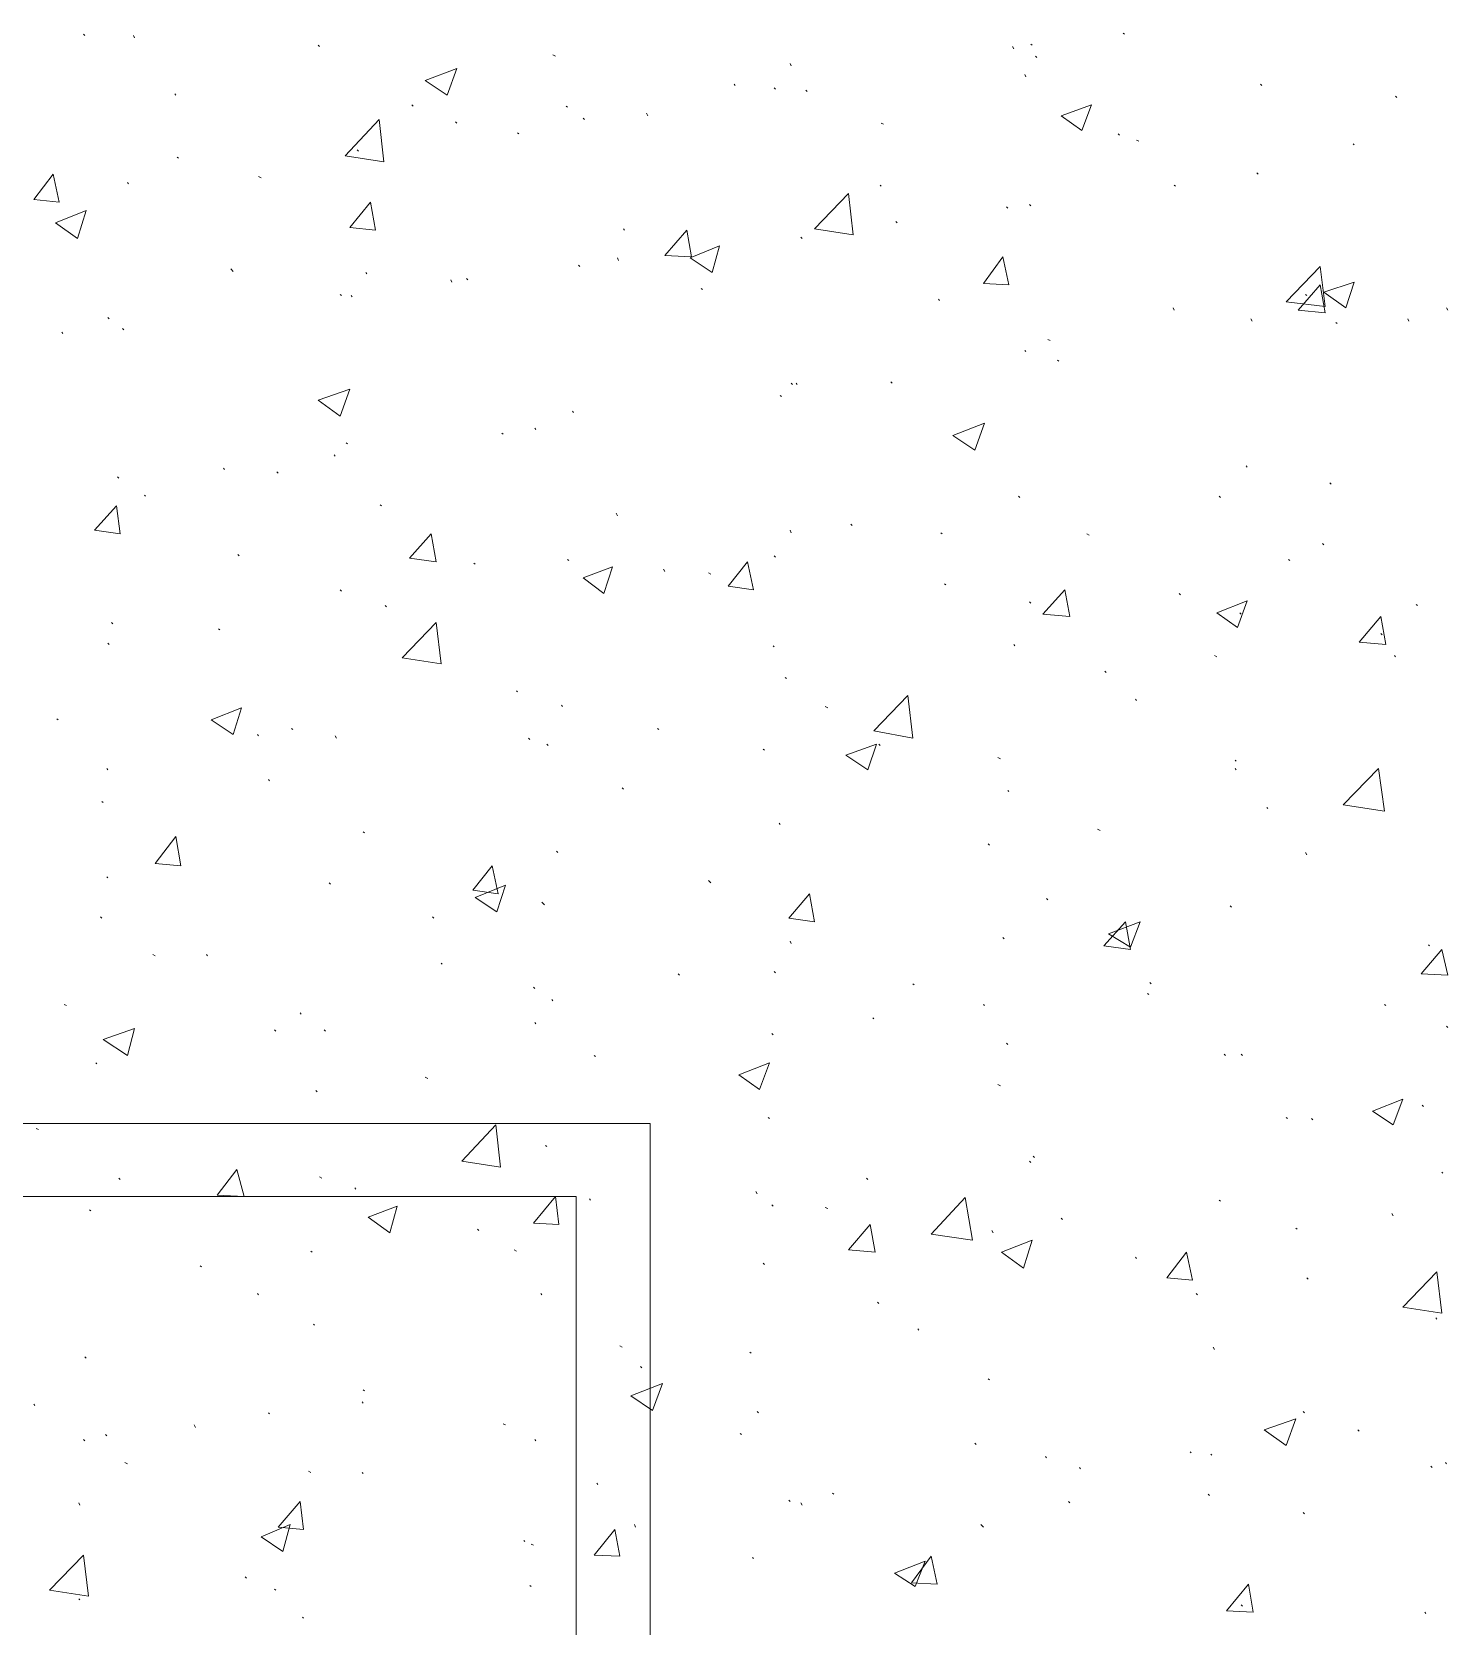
# Model space of a CAD drawing. Header units: millimetres. Extents: x 2928 to 3112, y 1220 to 1280.
# Drawn here: x 2949.404 to 2951.351, y 1255.925 to 1258.111 of the extents above; entities that cross this region are included whole.
import ezdxf

# ---------------------------------------------------------------- set-up
doc = ezdxf.new("R2010")
doc.units = ezdxf.units.MM

msp = doc.modelspace()

# ---------------------------------------------------------------- linework, layer by layer
at = {"color": 253, "linetype": 'Continuous', "lineweight": 5, "true_color": 0x9a9a9a}
for points in [[(2961.2116, 1241.9003), (2942.08633, 1241.9003), (2942.08633, 1247.74538), (2950.25144, 1247.74538), (2950.25144, 1256.61384), (2942.08633, 1256.61384), (2942.08633, 1261.45224), (2961.2116, 1261.45224), (2961.2116, 1249.1904)], [(2941.98633, 1247.84538), (2950.14978, 1247.84538), (2950.14978, 1256.51384), (2941.98633, 1256.51384)]]:
    msp.add_lwpolyline(points, dxfattribs=at)
at = {"color": 92, "linetype": 'Continuous', "lineweight": 13, "true_color": 0x00b800}
for points in [[(2949.47643, 1258.10553), (2949.47477, 1258.1072), (2949.47477, 1258.1072)], [(2949.54477, 1258.1022), (2949.5431, 1258.10553), (2949.5431, 1258.10553)], [(2950.90145, 1258.1072), (2950.89979, 1258.10886), (2950.89979, 1258.10886)], [(2949.79811, 1258.09053), (2949.79644, 1258.09219), (2949.79644, 1258.09219)], [(2950.12144, 1258.07719), (2950.11811, 1258.07886), (2950.11811, 1258.07886)], [(2950.74979, 1258.08719), (2950.74812, 1258.09053), (2950.74812, 1258.09053)], [(2950.77479, 1258.09219), (2950.77312, 1258.09386), (2950.77312, 1258.09386)], [(2950.78145, 1258.07553), (2950.77979, 1258.07719), (2950.77979, 1258.07719)], [(2949.94311, 1258.04386), (2949.98644, 1258.06053), (2949.98644, 1258.06053)], [(2949.97311, 1258.02386), (2949.98644, 1258.06053), (2949.98644, 1258.06053)], [(2950.44478, 1258.06386), (2950.44311, 1258.06719), (2950.44311, 1258.06719)], [(2949.94311, 1258.04386), (2949.97311, 1258.02386), (2949.97311, 1258.02386)], [(2950.36811, 1258.03719), (2950.36645, 1258.03886), (2950.36645, 1258.03886)], [(2950.42311, 1258.03219), (2950.42145, 1258.03386), (2950.42145, 1258.03386)], [(2950.76645, 1258.04886), (2950.76479, 1258.05219), (2950.76479, 1258.05219)], [(2951.08979, 1258.03719), (2951.08812, 1258.03886), (2951.08812, 1258.03886)], [(2949.60144, 1258.02386), (2949.59977, 1258.02553), (2949.59977, 1258.02553)], [(2949.92644, 1258.00886), (2949.92477, 1258.01053), (2949.92477, 1258.01053)], [(2950.13811, 1258.00719), (2950.13644, 1258.00886), (2950.13644, 1258.00886)], [(2950.46645, 1258.02886), (2950.46478, 1258.03053), (2950.46478, 1258.03053)], [(2950.81479, 1257.99553), (2950.85645, 1258.01053), (2950.85645, 1258.01053)], [(2950.84312, 1257.97553), (2950.85645, 1258.01053), (2950.85645, 1258.01053)], [(2951.27479, 1258.02053), (2951.27313, 1258.02219), (2951.27313, 1258.02219)], [(2949.83311, 1257.94053), (2949.87977, 1257.99053), (2949.87977, 1257.99053)], [(2949.88644, 1257.93219), (2949.87977, 1257.99053), (2949.87977, 1257.99053)], [(2949.98644, 1257.98553), (2949.98477, 1257.98719), (2949.98477, 1257.98719)], [(2950.16144, 1257.99053), (2950.15978, 1257.99219), (2950.15978, 1257.99219)], [(2950.24811, 1257.99553), (2950.24644, 1257.99886), (2950.24644, 1257.99886)], [(2950.81479, 1257.99553), (2950.84312, 1257.97553), (2950.84312, 1257.97553)], [(2950.07144, 1257.97053), (2950.06978, 1257.97219), (2950.06978, 1257.97219)], [(2950.57145, 1257.98386), (2950.56812, 1257.98553), (2950.56812, 1257.98553)], [(2950.89479, 1257.96886), (2950.89312, 1257.97053), (2950.89312, 1257.97053)], [(2949.85144, 1257.94719), (2949.84977, 1257.94886), (2949.84977, 1257.94886)], [(2950.92145, 1257.96053), (2950.91812, 1257.96219), (2950.91812, 1257.96219)], [(2951.21646, 1257.95553), (2951.21479, 1257.95719), (2951.21479, 1257.95719)], [(2949.60477, 1257.93719), (2949.6031, 1257.93886), (2949.6031, 1257.93886)], [(2949.83311, 1257.94053), (2949.88644, 1257.93219), (2949.88644, 1257.93219)], [(2949.40643, 1257.88053), (2949.4331, 1257.91553), (2949.4331, 1257.91553)], [(2949.44143, 1257.87719), (2949.4331, 1257.91553), (2949.4331, 1257.91553)], [(2949.53643, 1257.90219), (2949.53477, 1257.90386), (2949.53477, 1257.90386)], [(2949.7181, 1257.91053), (2949.71477, 1257.91219), (2949.71477, 1257.91219)], [(2950.56812, 1257.89886), (2950.56645, 1257.90053), (2950.56645, 1257.90053)], [(2950.97146, 1257.89886), (2950.96979, 1257.90053), (2950.96979, 1257.90053)], [(2951.08479, 1257.91553), (2951.08312, 1257.91719), (2951.08312, 1257.91719)], [(2949.40643, 1257.88053), (2949.44143, 1257.87719), (2949.44143, 1257.87719)], [(2950.47645, 1257.84052), (2950.52312, 1257.88886), (2950.52312, 1257.88886)], [(2950.52978, 1257.83219), (2950.52312, 1257.88886), (2950.52312, 1257.88886)], [(2949.43643, 1257.84886), (2949.4781, 1257.86553), (2949.4781, 1257.86553)], [(2949.46643, 1257.82719), (2949.4781, 1257.86553), (2949.4781, 1257.86553)], [(2949.83977, 1257.84219), (2949.86811, 1257.87719), (2949.86811, 1257.87719)], [(2949.87477, 1257.83886), (2949.86811, 1257.87719), (2949.86811, 1257.87719)], [(2950.74145, 1257.86886), (2950.73979, 1257.87053), (2950.73979, 1257.87053)], [(2950.77312, 1257.87219), (2950.77145, 1257.87386), (2950.77145, 1257.87386)], [(2949.43643, 1257.84886), (2949.46643, 1257.82719), (2949.46643, 1257.82719)], [(2949.83977, 1257.84219), (2949.87477, 1257.83886), (2949.87477, 1257.83886)], [(2950.21644, 1257.83886), (2950.21478, 1257.84052), (2950.21478, 1257.84052)], [(2950.27145, 1257.80386), (2950.30145, 1257.83886), (2950.30145, 1257.83886)], [(2950.30811, 1257.80219), (2950.30145, 1257.83886), (2950.30145, 1257.83886)], [(2950.47645, 1257.84052), (2950.52978, 1257.83219), (2950.52978, 1257.83219)], [(2950.58978, 1257.84886), (2950.58812, 1257.85052), (2950.58812, 1257.85052)], [(2950.30645, 1257.80052), (2950.34645, 1257.81719), (2950.34645, 1257.81719)], [(2950.33645, 1257.78052), (2950.34645, 1257.81719), (2950.34645, 1257.81719)], [(2950.45978, 1257.82719), (2950.45811, 1257.82886), (2950.45811, 1257.82886)], [(2950.15478, 1257.78886), (2950.15311, 1257.79052), (2950.15311, 1257.79052)], [(2950.20811, 1257.79719), (2950.20644, 1257.80052), (2950.20644, 1257.80052)], [(2950.27145, 1257.80386), (2950.30811, 1257.80219), (2950.30811, 1257.80219)], [(2950.30645, 1257.80052), (2950.33645, 1257.78052), (2950.33645, 1257.78052)], [(2950.70812, 1257.76552), (2950.73479, 1257.80219), (2950.73479, 1257.80219)], [(2950.74312, 1257.76386), (2950.73479, 1257.80219), (2950.73479, 1257.80219)], [(2949.67977, 1257.78219), (2949.67644, 1257.78552), (2949.67644, 1257.78552)], [(2949.86311, 1257.77886), (2949.86144, 1257.78052), (2949.86144, 1257.78052)], [(2949.97977, 1257.76719), (2949.97811, 1257.77052), (2949.97811, 1257.77052)], [(2950.00144, 1257.77052), (2949.99977, 1257.77219), (2949.99977, 1257.77219)], [(2951.12312, 1257.74052), (2951.16979, 1257.78886), (2951.16979, 1257.78886)], [(2951.17646, 1257.73386), (2951.16979, 1257.78886), (2951.16979, 1257.78886)], [(2949.82811, 1257.74886), (2949.82644, 1257.75052), (2949.82644, 1257.75052)], [(2949.84311, 1257.74719), (2949.84144, 1257.74886), (2949.84144, 1257.74886)], [(2950.32311, 1257.75719), (2950.32145, 1257.75886), (2950.32145, 1257.75886)], [(2950.70812, 1257.76552), (2950.74312, 1257.76386), (2950.74312, 1257.76386)], [(2951.13979, 1257.72886), (2951.16979, 1257.76386), (2951.16979, 1257.76386)], [(2951.15146, 1257.74886), (2951.14979, 1257.75052), (2951.14979, 1257.75052)], [(2951.17646, 1257.72552), (2951.16979, 1257.76386), (2951.16979, 1257.76386)], [(2951.17479, 1257.75386), (2951.21646, 1257.76719), (2951.21646, 1257.76719)], [(2951.17479, 1257.75386), (2951.20479, 1257.73219), (2951.20479, 1257.73219)], [(2951.20479, 1257.73219), (2951.21646, 1257.76719), (2951.21646, 1257.76719)], [(2950.64812, 1257.74219), (2950.64645, 1257.74386), (2950.64645, 1257.74386)], [(2950.96979, 1257.72886), (2950.96812, 1257.73219), (2950.96812, 1257.73219)], [(2951.12312, 1257.74052), (2951.17646, 1257.73386), (2951.17646, 1257.73386)], [(2951.13979, 1257.72886), (2951.17646, 1257.72552), (2951.17646, 1257.72552)], [(2951.34479, 1257.72886), (2951.34313, 1257.73219), (2951.34313, 1257.73219)], [(2949.50977, 1257.71719), (2949.5081, 1257.71886), (2949.5081, 1257.71886)], [(2949.52977, 1257.70219), (2949.5281, 1257.70386), (2949.5281, 1257.70386)], [(2951.07646, 1257.71386), (2951.07479, 1257.71719), (2951.07479, 1257.71719)], [(2951.19312, 1257.71052), (2951.19146, 1257.71219), (2951.19146, 1257.71219)], [(2951.29146, 1257.71386), (2951.28979, 1257.71719), (2951.28979, 1257.71719)], [(2949.44643, 1257.69719), (2949.44477, 1257.69886), (2949.44477, 1257.69886)], [(2950.79979, 1257.68719), (2950.79645, 1257.68886), (2950.79645, 1257.68886)], [(2950.76645, 1257.67219), (2950.76479, 1257.67386), (2950.76479, 1257.67386)], [(2950.81145, 1257.65886), (2950.80979, 1257.66052), (2950.80979, 1257.66052)], [(2949.79644, 1257.60552), (2949.83977, 1257.62052), (2949.83977, 1257.62052)], [(2949.82644, 1257.58385), (2949.83977, 1257.62052), (2949.83977, 1257.62052)], [(2950.44645, 1257.62719), (2950.44478, 1257.62885), (2950.44478, 1257.62885)], [(2950.45311, 1257.62719), (2950.45145, 1257.62885), (2950.45145, 1257.62885)], [(2950.58312, 1257.62885), (2950.58145, 1257.63052), (2950.58145, 1257.63052)], [(2949.79644, 1257.60552), (2949.82644, 1257.58385), (2949.82644, 1257.58385)], [(2950.43145, 1257.61052), (2950.42978, 1257.61219), (2950.42978, 1257.61219)], [(2950.14644, 1257.58885), (2950.14478, 1257.59052), (2950.14478, 1257.59052)], [(2950.66645, 1257.55719), (2950.70978, 1257.57385), (2950.70978, 1257.57385)], [(2950.69645, 1257.53719), (2950.70978, 1257.57385), (2950.70978, 1257.57385)], [(2950.04978, 1257.55885), (2950.04811, 1257.56052), (2950.04811, 1257.56052)], [(2950.09478, 1257.56552), (2950.09311, 1257.56719), (2950.09311, 1257.56719)], [(2950.66645, 1257.55719), (2950.69645, 1257.53719), (2950.69645, 1257.53719)], [(2949.81977, 1257.52885), (2949.81811, 1257.53052), (2949.81811, 1257.53052)], [(2949.83644, 1257.54552), (2949.83477, 1257.54719), (2949.83477, 1257.54719)], [(2949.6681, 1257.51052), (2949.66644, 1257.51219), (2949.66644, 1257.51219)], [(2949.74144, 1257.50552), (2949.73977, 1257.50719), (2949.73977, 1257.50719)], [(2951.06979, 1257.51385), (2951.06812, 1257.51552), (2951.06812, 1257.51552)], [(2949.5231, 1257.49885), (2949.52143, 1257.50052), (2949.52143, 1257.50052)], [(2951.18479, 1257.49052), (2951.18312, 1257.49219), (2951.18312, 1257.49219)], [(2949.55977, 1257.47385), (2949.5581, 1257.47552), (2949.5581, 1257.47552)], [(2950.75812, 1257.47219), (2950.75645, 1257.47385), (2950.75645, 1257.47385)], [(2951.03312, 1257.47219), (2951.03146, 1257.47385), (2951.03146, 1257.47385)], [(2949.48977, 1257.42719), (2949.51977, 1257.46052), (2949.51977, 1257.46052)], [(2949.52477, 1257.42219), (2949.51977, 1257.46052), (2949.51977, 1257.46052)], [(2949.88311, 1257.46052), (2949.88144, 1257.46219), (2949.88144, 1257.46219)], [(2950.20644, 1257.44719), (2950.20478, 1257.45052), (2950.20478, 1257.45052)], [(2949.48977, 1257.42719), (2949.52477, 1257.42219), (2949.52477, 1257.42219)], [(2949.92144, 1257.38885), (2949.95144, 1257.42219), (2949.95144, 1257.42219)], [(2949.95811, 1257.38385), (2949.95144, 1257.42219), (2949.95144, 1257.42219)], [(2950.44478, 1257.42385), (2950.44311, 1257.42719), (2950.44311, 1257.42719)], [(2950.52812, 1257.43385), (2950.52645, 1257.43552), (2950.52645, 1257.43552)], [(2950.65145, 1257.42219), (2950.64978, 1257.42385), (2950.64978, 1257.42385)], [(2950.85312, 1257.42052), (2950.84979, 1257.42219), (2950.84979, 1257.42219)], [(2951.17479, 1257.40719), (2951.17312, 1257.40885), (2951.17312, 1257.40885)], [(2949.6881, 1257.39218), (2949.68644, 1257.39385), (2949.68644, 1257.39385)], [(2949.92144, 1257.38885), (2949.95811, 1257.38385), (2949.95811, 1257.38385)], [(2950.01144, 1257.38052), (2950.00977, 1257.38218), (2950.00977, 1257.38218)], [(2950.13978, 1257.38552), (2950.13811, 1257.38718), (2950.13811, 1257.38718)], [(2950.15978, 1257.36218), (2950.19978, 1257.37718), (2950.19978, 1257.37718)], [(2950.18811, 1257.34052), (2950.19978, 1257.37718), (2950.19978, 1257.37718)], [(2950.35811, 1257.35052), (2950.38478, 1257.38385), (2950.38478, 1257.38385)], [(2950.39311, 1257.34552), (2950.38478, 1257.38385), (2950.38478, 1257.38385)], [(2950.42311, 1257.39052), (2950.42145, 1257.39218), (2950.42145, 1257.39218)], [(2951.12812, 1257.38552), (2951.12646, 1257.38718), (2951.12646, 1257.38718)], [(2950.15978, 1257.36218), (2950.18811, 1257.34052), (2950.18811, 1257.34052)], [(2950.27145, 1257.37052), (2950.26978, 1257.37385), (2950.26978, 1257.37385)], [(2950.33478, 1257.36718), (2950.33145, 1257.36885), (2950.33145, 1257.36885)], [(2950.65645, 1257.35218), (2950.65478, 1257.35385), (2950.65478, 1257.35385)], [(2949.82811, 1257.34385), (2949.82644, 1257.34552), (2949.82644, 1257.34552)], [(2950.35811, 1257.35052), (2950.39311, 1257.34552), (2950.39311, 1257.34552)], [(2950.78979, 1257.31218), (2950.81979, 1257.34552), (2950.81979, 1257.34552)], [(2950.82645, 1257.30885), (2950.81979, 1257.34552), (2950.81979, 1257.34552)], [(2950.97812, 1257.33885), (2950.97646, 1257.34052), (2950.97646, 1257.34052)], [(2949.88977, 1257.32218), (2949.88811, 1257.32385), (2949.88811, 1257.32385)], [(2950.77312, 1257.32718), (2950.77145, 1257.32885), (2950.77145, 1257.32885)], [(2950.78979, 1257.31218), (2950.82645, 1257.30885), (2950.82645, 1257.30885)], [(2951.02812, 1257.31385), (2951.06979, 1257.33052), (2951.06979, 1257.33052)], [(2951.02812, 1257.31385), (2951.05646, 1257.29385), (2951.05646, 1257.29385)], [(2951.05646, 1257.29385), (2951.06979, 1257.33052), (2951.06979, 1257.33052)], [(2951.06146, 1257.31218), (2951.05979, 1257.31385), (2951.05979, 1257.31385)], [(2951.30313, 1257.32385), (2951.30146, 1257.32552), (2951.30146, 1257.32552)], [(2949.51477, 1257.29885), (2949.5131, 1257.30052), (2949.5131, 1257.30052)], [(2949.66144, 1257.29052), (2949.65977, 1257.29218), (2949.65977, 1257.29218)], [(2949.91144, 1257.25218), (2949.95811, 1257.30052), (2949.95811, 1257.30052)], [(2949.96477, 1257.24385), (2949.95811, 1257.30052), (2949.95811, 1257.30052)], [(2951.22313, 1257.27385), (2951.25313, 1257.30885), (2951.25313, 1257.30885)], [(2951.25979, 1257.27052), (2951.25313, 1257.30885), (2951.25313, 1257.30885)], [(2949.50977, 1257.27052), (2949.5081, 1257.27218), (2949.5081, 1257.27218)], [(2950.42145, 1257.26718), (2950.41978, 1257.26885), (2950.41978, 1257.26885)], [(2950.75145, 1257.26885), (2950.74979, 1257.27052), (2950.74979, 1257.27052)], [(2951.22313, 1257.27385), (2951.25979, 1257.27052), (2951.25979, 1257.27052)], [(2951.25479, 1257.28385), (2951.25313, 1257.28552), (2951.25313, 1257.28552)], [(2949.91144, 1257.25218), (2949.96477, 1257.24385), (2949.96477, 1257.24385)], [(2951.02812, 1257.25385), (2951.02479, 1257.25552), (2951.02479, 1257.25552)], [(2951.27313, 1257.25385), (2951.27146, 1257.25552), (2951.27146, 1257.25552)], [(2950.43811, 1257.22385), (2950.43645, 1257.22552), (2950.43645, 1257.22552)], [(2950.87645, 1257.23218), (2950.87479, 1257.23385), (2950.87479, 1257.23385)], [(2950.06978, 1257.20552), (2950.06811, 1257.20718), (2950.06811, 1257.20718)], [(2950.55812, 1257.15218), (2950.60478, 1257.20052), (2950.60478, 1257.20052)], [(2950.61145, 1257.14218), (2950.60478, 1257.20052), (2950.60478, 1257.20052)], [(2949.64977, 1257.16718), (2949.69144, 1257.18385), (2949.69144, 1257.18385)], [(2949.67977, 1257.14718), (2949.69144, 1257.18385), (2949.69144, 1257.18385)], [(2950.13144, 1257.18552), (2950.12978, 1257.18718), (2950.12978, 1257.18718)], [(2950.49478, 1257.18385), (2950.49145, 1257.18552), (2950.49145, 1257.18552)], [(2950.91812, 1257.19385), (2950.91645, 1257.19552), (2950.91645, 1257.19552)], [(2949.43977, 1257.16718), (2949.4381, 1257.16885), (2949.4381, 1257.16885)], [(2949.64977, 1257.16718), (2949.67977, 1257.14718), (2949.67977, 1257.14718)], [(2949.71477, 1257.14551), (2949.7131, 1257.14718), (2949.7131, 1257.14718)], [(2949.76144, 1257.15385), (2949.75977, 1257.15551), (2949.75977, 1257.15551)], [(2949.82144, 1257.14218), (2949.81977, 1257.14551), (2949.81977, 1257.14551)], [(2950.08644, 1257.14051), (2950.08478, 1257.14218), (2950.08478, 1257.14218)], [(2950.26311, 1257.15385), (2950.26145, 1257.15551), (2950.26145, 1257.15551)], [(2950.55812, 1257.15218), (2950.61145, 1257.14218), (2950.61145, 1257.14218)], [(2950.11144, 1257.13218), (2950.10978, 1257.13385), (2950.10978, 1257.13385)], [(2950.40811, 1257.12551), (2950.40645, 1257.12718), (2950.40645, 1257.12718)], [(2950.51978, 1257.11885), (2950.56145, 1257.13385), (2950.56145, 1257.13385)], [(2950.51978, 1257.11885), (2950.54978, 1257.09885), (2950.54978, 1257.09885)], [(2950.54978, 1257.09885), (2950.56145, 1257.13385), (2950.56145, 1257.13385)], [(2950.56645, 1257.13218), (2950.56478, 1257.13385), (2950.56478, 1257.13385)], [(2950.73145, 1257.11385), (2950.72812, 1257.11551), (2950.72812, 1257.11551)], [(2949.5081, 1257.09885), (2949.50643, 1257.10051), (2949.50643, 1257.10051)], [(2951.05479, 1257.11051), (2951.05312, 1257.11218), (2951.05312, 1257.11218)], [(2951.05479, 1257.09885), (2951.05312, 1257.10051), (2951.05312, 1257.10051)], [(2951.20146, 1257.05051), (2951.24979, 1257.10051), (2951.24979, 1257.10051)], [(2951.25813, 1257.04218), (2951.24979, 1257.10051), (2951.24979, 1257.10051)], [(2949.72977, 1257.08385), (2949.7281, 1257.08551), (2949.7281, 1257.08551)], [(2950.21478, 1257.07218), (2950.21311, 1257.07385), (2950.21311, 1257.07385)], [(2950.74312, 1257.06885), (2950.74145, 1257.07051), (2950.74145, 1257.07051)], [(2949.50143, 1257.05385), (2949.49977, 1257.05551), (2949.49977, 1257.05551)], [(2951.09812, 1257.04551), (2951.09646, 1257.04718), (2951.09646, 1257.04718)], [(2951.20146, 1257.05051), (2951.25813, 1257.04218), (2951.25813, 1257.04218)], [(2950.42978, 1257.02385), (2950.42811, 1257.02551), (2950.42811, 1257.02551)], [(2949.5731, 1256.97051), (2949.60144, 1257.00718), (2949.60144, 1257.00718)], [(2949.6081, 1256.96718), (2949.60144, 1257.00718), (2949.60144, 1257.00718)], [(2949.85977, 1257.01218), (2949.85811, 1257.01385), (2949.85811, 1257.01385)], [(2950.86812, 1257.01551), (2950.86479, 1257.01718), (2950.86479, 1257.01718)], [(2950.12478, 1256.98551), (2950.12311, 1256.98718), (2950.12311, 1256.98718)], [(2950.71645, 1256.99551), (2950.71478, 1256.99718), (2950.71478, 1256.99718)], [(2951.15146, 1256.98218), (2951.14979, 1256.98551), (2951.14979, 1256.98551)], [(2949.5731, 1256.97051), (2949.6081, 1256.96718), (2949.6081, 1256.96718)], [(2950.00811, 1256.93385), (2950.03478, 1256.96718), (2950.03478, 1256.96718)], [(2950.04311, 1256.92884), (2950.03478, 1256.96718), (2950.03478, 1256.96718)], [(2949.5081, 1256.95051), (2949.50643, 1256.95218), (2949.50643, 1256.95218)], [(2949.81311, 1256.94218), (2949.81144, 1256.94385), (2949.81144, 1256.94385)], [(2950.01144, 1256.92384), (2950.05311, 1256.94051), (2950.05311, 1256.94051)], [(2950.04144, 1256.90384), (2950.05311, 1256.94051), (2950.05311, 1256.94051)], [(2950.33478, 1256.94385), (2950.33145, 1256.94718), (2950.33145, 1256.94718)], [(2950.00811, 1256.93385), (2950.04311, 1256.92884), (2950.04311, 1256.92884)], [(2950.01144, 1256.92384), (2950.04144, 1256.90384), (2950.04144, 1256.90384)], [(2950.10644, 1256.91384), (2950.10311, 1256.91718), (2950.10311, 1256.91718)], [(2950.44145, 1256.89551), (2950.46978, 1256.92884), (2950.46978, 1256.92884)], [(2950.47645, 1256.89051), (2950.46978, 1256.92884), (2950.46978, 1256.92884)], [(2950.79645, 1256.92051), (2950.79479, 1256.92218), (2950.79479, 1256.92218)], [(2949.49977, 1256.89551), (2949.4981, 1256.89718), (2949.4981, 1256.89718)], [(2949.95477, 1256.89551), (2949.95311, 1256.89718), (2949.95311, 1256.89718)], [(2950.44145, 1256.89551), (2950.47645, 1256.89051), (2950.47645, 1256.89051)], [(2951.04812, 1256.91051), (2951.04646, 1256.91218), (2951.04646, 1256.91218)], [(2950.87312, 1256.85718), (2950.90312, 1256.89051), (2950.90312, 1256.89051)], [(2950.87979, 1256.87384), (2950.92312, 1256.89051), (2950.92312, 1256.89051)], [(2950.87979, 1256.87384), (2950.90979, 1256.85551), (2950.90979, 1256.85551)], [(2950.90979, 1256.85218), (2950.90312, 1256.89051), (2950.90312, 1256.89051)], [(2950.90979, 1256.85551), (2950.92312, 1256.89051), (2950.92312, 1256.89051)], [(2950.44478, 1256.86051), (2950.44311, 1256.86384), (2950.44311, 1256.86384)], [(2950.73645, 1256.86718), (2950.73479, 1256.86884), (2950.73479, 1256.86884)], [(2950.87312, 1256.85718), (2950.90979, 1256.85218), (2950.90979, 1256.85218)], [(2951.30813, 1256.81884), (2951.33646, 1256.85218), (2951.33646, 1256.85218)], [(2951.31979, 1256.85718), (2951.31813, 1256.85884), (2951.31813, 1256.85884)], [(2951.34479, 1256.81718), (2951.33646, 1256.85218), (2951.33646, 1256.85218)], [(2949.5731, 1256.84384), (2949.56977, 1256.84551), (2949.56977, 1256.84551)], [(2949.64477, 1256.84384), (2949.6431, 1256.84551), (2949.6431, 1256.84551)], [(2949.96644, 1256.83218), (2949.96477, 1256.83384), (2949.96477, 1256.83384)], [(2950.29145, 1256.81718), (2950.28978, 1256.81884), (2950.28978, 1256.81884)], [(2950.42311, 1256.82051), (2950.42145, 1256.82218), (2950.42145, 1256.82218)], [(2950.93812, 1256.80551), (2950.93645, 1256.80718), (2950.93645, 1256.80718)], [(2951.30813, 1256.81884), (2951.34479, 1256.81718), (2951.34479, 1256.81718)], [(2950.09311, 1256.79884), (2950.09144, 1256.80051), (2950.09144, 1256.80051)], [(2950.61312, 1256.80384), (2950.61145, 1256.80551), (2950.61145, 1256.80551)], [(2950.93479, 1256.79051), (2950.93312, 1256.79218), (2950.93312, 1256.79218)], [(2949.45143, 1256.77551), (2949.4481, 1256.77718), (2949.4481, 1256.77718)], [(2949.7731, 1256.76384), (2949.77144, 1256.76551), (2949.77144, 1256.76551)], [(2950.11811, 1256.78218), (2950.11644, 1256.78384), (2950.11644, 1256.78384)], [(2950.70978, 1256.77551), (2950.70812, 1256.77718), (2950.70812, 1256.77718)], [(2951.25979, 1256.77551), (2951.25813, 1256.77718), (2951.25813, 1256.77718)], [(2949.50143, 1256.72884), (2949.54477, 1256.74384), (2949.54477, 1256.74384)], [(2949.53477, 1256.70718), (2949.54477, 1256.74384), (2949.54477, 1256.74384)], [(2949.7381, 1256.74051), (2949.73644, 1256.74218), (2949.73644, 1256.74218)], [(2949.80644, 1256.74051), (2949.80477, 1256.74218), (2949.80477, 1256.74218)], [(2950.09478, 1256.75051), (2950.09311, 1256.75218), (2950.09311, 1256.75218)], [(2950.55812, 1256.75718), (2950.55645, 1256.75884), (2950.55645, 1256.75884)], [(2951.34479, 1256.74551), (2951.34313, 1256.74718), (2951.34313, 1256.74718)], [(2949.50143, 1256.72884), (2949.53477, 1256.70718), (2949.53477, 1256.70718)], [(2950.41978, 1256.73551), (2950.41811, 1256.73718), (2950.41811, 1256.73718)], [(2950.74145, 1256.72218), (2950.73979, 1256.72384), (2950.73979, 1256.72384)], [(2950.17644, 1256.70551), (2950.17478, 1256.70718), (2950.17478, 1256.70718)], [(2951.03979, 1256.70718), (2951.03812, 1256.70884), (2951.03812, 1256.70884)], [(2951.06312, 1256.70718), (2951.06146, 1256.70884), (2951.06146, 1256.70884)], [(2949.4931, 1256.69551), (2949.49143, 1256.69718), (2949.49143, 1256.69718)], [(2949.94644, 1256.67551), (2949.94311, 1256.67717), (2949.94311, 1256.67717)], [(2950.37311, 1256.68051), (2950.41478, 1256.69718), (2950.41478, 1256.69718)], [(2950.37311, 1256.68051), (2950.40145, 1256.66051), (2950.40145, 1256.66051)], [(2950.40145, 1256.66051), (2950.41478, 1256.69718), (2950.41478, 1256.69718)], [(2949.79477, 1256.65717), (2949.7931, 1256.65884), (2949.7931, 1256.65884)], [(2950.73145, 1256.66551), (2950.72812, 1256.66717), (2950.72812, 1256.66717)], [(2951.24146, 1256.63051), (2951.28313, 1256.64717), (2951.28313, 1256.64717)], [(2951.26979, 1256.61217), (2951.28313, 1256.64717), (2951.28313, 1256.64717)], [(2951.31146, 1256.63717), (2951.30979, 1256.63884), (2951.30979, 1256.63884)], [(2949.99311, 1256.56217), (2950.03978, 1256.61217), (2950.03978, 1256.61217)], [(2950.04644, 1256.55384), (2950.03978, 1256.61217), (2950.03978, 1256.61217)], [(2950.41478, 1256.62051), (2950.41311, 1256.62217), (2950.41311, 1256.62217)], [(2951.12479, 1256.62051), (2951.12312, 1256.62217), (2951.12312, 1256.62217)], [(2951.15979, 1256.61884), (2951.15812, 1256.62051), (2951.15812, 1256.62051)], [(2951.24146, 1256.63051), (2951.26979, 1256.61217), (2951.26979, 1256.61217)], [(2949.4131, 1256.60551), (2949.40977, 1256.60717), (2949.40977, 1256.60717)], [(2950.10978, 1256.58217), (2950.10811, 1256.58384), (2950.10811, 1256.58384)], [(2950.77812, 1256.56717), (2950.77645, 1256.56884), (2950.77645, 1256.56884)], [(2949.6581, 1256.51551), (2949.68477, 1256.55051), (2949.68477, 1256.55051)], [(2949.69477, 1256.51384), (2949.68477, 1256.55051), (2949.68477, 1256.55051)], [(2949.99311, 1256.56217), (2950.04644, 1256.55384), (2950.04644, 1256.55384)], [(2950.77312, 1256.56051), (2950.77145, 1256.56217), (2950.77145, 1256.56217)], [(2951.33813, 1256.54551), (2951.33646, 1256.54717), (2951.33646, 1256.54717)], [(2949.52477, 1256.53717), (2949.5231, 1256.53884), (2949.5231, 1256.53884)], [(2949.80144, 1256.53884), (2949.79811, 1256.54051), (2949.79811, 1256.54051)], [(2949.84811, 1256.52384), (2949.84644, 1256.52551), (2949.84644, 1256.52551)], [(2950.54978, 1256.53717), (2950.54812, 1256.53884), (2950.54812, 1256.53884)], [(2949.6581, 1256.51551), (2949.69477, 1256.51384), (2949.69477, 1256.51384)], [(2950.09144, 1256.47717), (2950.12144, 1256.51384), (2950.12144, 1256.51384)], [(2950.12644, 1256.47551), (2950.12144, 1256.51384), (2950.12144, 1256.51384)], [(2950.16978, 1256.50884), (2950.16811, 1256.51051), (2950.16811, 1256.51051)], [(2950.39811, 1256.51717), (2950.39645, 1256.52051), (2950.39645, 1256.52051)], [(2950.41978, 1256.50051), (2950.41811, 1256.50217), (2950.41811, 1256.50217)], [(2950.63645, 1256.46217), (2950.68312, 1256.51217), (2950.68312, 1256.51217)], [(2950.69312, 1256.45384), (2950.68312, 1256.51217), (2950.68312, 1256.51217)], [(2951.03312, 1256.50717), (2951.03146, 1256.50884), (2951.03146, 1256.50884)], [(2949.48477, 1256.49384), (2949.4831, 1256.49551), (2949.4831, 1256.49551)], [(2949.86477, 1256.48551), (2949.90477, 1256.50051), (2949.90477, 1256.50051)], [(2949.86477, 1256.48551), (2949.89477, 1256.46384), (2949.89477, 1256.46384)], [(2949.89477, 1256.46384), (2949.90477, 1256.50051), (2949.90477, 1256.50051)], [(2950.49478, 1256.49717), (2950.49145, 1256.49884), (2950.49145, 1256.49884)], [(2950.81645, 1256.48217), (2950.81479, 1256.48384), (2950.81479, 1256.48384)], [(2951.26979, 1256.48717), (2951.26813, 1256.49051), (2951.26813, 1256.49051)], [(2950.01644, 1256.46717), (2950.01477, 1256.46884), (2950.01477, 1256.46884)], [(2950.09144, 1256.47717), (2950.12644, 1256.47551), (2950.12644, 1256.47551)], [(2950.52312, 1256.4405), (2950.55312, 1256.47551), (2950.55312, 1256.47551)], [(2950.55978, 1256.43717), (2950.55312, 1256.47551), (2950.55312, 1256.47551)], [(2950.63645, 1256.46217), (2950.69312, 1256.45384), (2950.69312, 1256.45384)], [(2950.72145, 1256.46384), (2950.71978, 1256.46717), (2950.71978, 1256.46717)], [(2951.13812, 1256.46884), (2951.13646, 1256.47051), (2951.13646, 1256.47051)], [(2949.7881, 1256.43717), (2949.78644, 1256.43884), (2949.78644, 1256.43884)], [(2950.06811, 1256.43884), (2950.06478, 1256.4405), (2950.06478, 1256.4405)], [(2950.52312, 1256.4405), (2950.55978, 1256.43717), (2950.55978, 1256.43717)], [(2950.73312, 1256.43717), (2950.77479, 1256.45384), (2950.77479, 1256.45384)], [(2950.73312, 1256.43717), (2950.76312, 1256.4155), (2950.76312, 1256.4155)], [(2950.76312, 1256.4155), (2950.77479, 1256.45384), (2950.77479, 1256.45384)], [(2950.95979, 1256.40217), (2950.98646, 1256.43717), (2950.98646, 1256.43717)], [(2950.99479, 1256.39884), (2950.98646, 1256.43717), (2950.98646, 1256.43717)], [(2949.63644, 1256.41717), (2949.63477, 1256.41884), (2949.63477, 1256.41884)], [(2950.40811, 1256.4205), (2950.40645, 1256.42217), (2950.40645, 1256.42217)], [(2950.91812, 1256.42884), (2950.91645, 1256.4305), (2950.91645, 1256.4305)], [(2950.95979, 1256.40217), (2950.99479, 1256.39884), (2950.99479, 1256.39884)], [(2951.15312, 1256.4005), (2951.15146, 1256.40217), (2951.15146, 1256.40217)], [(2951.28313, 1256.36217), (2951.32979, 1256.4105), (2951.32979, 1256.4105)], [(2951.33646, 1256.35384), (2951.32979, 1256.4105), (2951.32979, 1256.4105)], [(2949.71477, 1256.37884), (2949.7131, 1256.3805), (2949.7131, 1256.3805)], [(2950.10311, 1256.37884), (2950.10144, 1256.3805), (2950.10144, 1256.3805)], [(2951.00146, 1256.37884), (2950.99979, 1256.3805), (2950.99979, 1256.3805)], [(2950.56478, 1256.36717), (2950.56312, 1256.36884), (2950.56312, 1256.36884)], [(2951.28313, 1256.36217), (2951.33646, 1256.35384), (2951.33646, 1256.35384)], [(2949.79144, 1256.33717), (2949.78977, 1256.33884), (2949.78977, 1256.33884)], [(2950.61978, 1256.3305), (2950.61812, 1256.33217), (2950.61812, 1256.33217)], [(2951.32979, 1256.3455), (2951.32813, 1256.34717), (2951.32813, 1256.34717)], [(2950.21311, 1256.30717), (2950.20978, 1256.30884), (2950.20978, 1256.30884)], [(2951.02479, 1256.30384), (2951.02312, 1256.30717), (2951.02312, 1256.30717)], [(2949.4781, 1256.29217), (2949.47643, 1256.29384), (2949.47643, 1256.29384)], [(2950.38978, 1256.29884), (2950.38811, 1256.3005), (2950.38811, 1256.3005)], [(2950.23978, 1256.27884), (2950.23811, 1256.2805), (2950.23811, 1256.2805)], [(2950.71645, 1256.26217), (2950.71478, 1256.26384), (2950.71478, 1256.26384)], [(2949.85977, 1256.24717), (2949.85811, 1256.24884), (2949.85811, 1256.24884)], [(2950.22478, 1256.2405), (2950.26811, 1256.25717), (2950.26811, 1256.25717)], [(2950.22478, 1256.2405), (2950.25478, 1256.2205), (2950.25478, 1256.2205)], [(2950.25478, 1256.2205), (2950.26811, 1256.25717), (2950.26811, 1256.25717)], [(2949.4081, 1256.22717), (2949.40643, 1256.22883), (2949.40643, 1256.22883)], [(2949.72977, 1256.2155), (2949.7281, 1256.21717), (2949.7281, 1256.21717)], [(2949.85811, 1256.2305), (2949.85644, 1256.23217), (2949.85644, 1256.23217)], [(2950.39978, 1256.21717), (2950.39811, 1256.21883), (2950.39811, 1256.21883)], [(2951.14812, 1256.21717), (2951.14646, 1256.21883), (2951.14646, 1256.21883)], [(2949.6281, 1256.19717), (2949.62644, 1256.2005), (2949.62644, 1256.2005)], [(2950.05311, 1256.2005), (2950.04978, 1256.20217), (2950.04978, 1256.20217)], [(2951.09312, 1256.19383), (2951.13646, 1256.20883), (2951.13646, 1256.20883)], [(2951.12312, 1256.17217), (2951.13646, 1256.20883), (2951.13646, 1256.20883)], [(2949.47643, 1256.17883), (2949.47477, 1256.1805), (2949.47477, 1256.1805)], [(2949.50643, 1256.1855), (2949.50477, 1256.18717), (2949.50477, 1256.18717)], [(2950.09478, 1256.17883), (2950.09311, 1256.1805), (2950.09311, 1256.1805)], [(2950.37645, 1256.18717), (2950.37478, 1256.18883), (2950.37478, 1256.18883)], [(2950.69812, 1256.17383), (2950.69645, 1256.1755), (2950.69645, 1256.1755)], [(2951.09312, 1256.19383), (2951.12312, 1256.17217), (2951.12312, 1256.17217)], [(2951.22313, 1256.19217), (2951.22146, 1256.19383), (2951.22146, 1256.19383)], [(2950.79479, 1256.1555), (2950.79312, 1256.15717), (2950.79312, 1256.15717)], [(2950.99312, 1256.16217), (2950.99146, 1256.16383), (2950.99146, 1256.16383)], [(2951.02146, 1256.15883), (2951.01979, 1256.1605), (2951.01979, 1256.1605)], [(2949.53477, 1256.14717), (2949.53143, 1256.14883), (2949.53143, 1256.14883)], [(2949.78644, 1256.1355), (2949.7831, 1256.13717), (2949.7831, 1256.13717)], [(2949.85811, 1256.13383), (2949.85644, 1256.1355), (2949.85644, 1256.1355)], [(2950.84145, 1256.1405), (2950.83979, 1256.14217), (2950.83979, 1256.14217)], [(2951.32313, 1256.14217), (2951.32146, 1256.14383), (2951.32146, 1256.14383)], [(2951.34313, 1256.14717), (2951.34146, 1256.14883), (2951.34146, 1256.14883)], [(2950.17978, 1256.11883), (2950.17811, 1256.1205), (2950.17811, 1256.1205)], [(2950.50312, 1256.1055), (2950.50145, 1256.10717), (2950.50145, 1256.10717)], [(2949.46977, 1256.0905), (2949.4681, 1256.09383), (2949.4681, 1256.09383)], [(2949.74144, 1256.0605), (2949.77144, 1256.0955), (2949.77144, 1256.0955)], [(2949.77644, 1256.05717), (2949.77144, 1256.0955), (2949.77144, 1256.0955)], [(2950.44311, 1256.0955), (2950.44145, 1256.09717), (2950.44145, 1256.09717)], [(2950.45978, 1256.0905), (2950.45811, 1256.09383), (2950.45811, 1256.09383)], [(2950.82645, 1256.09383), (2950.82479, 1256.0955), (2950.82479, 1256.0955)], [(2951.01812, 1256.10383), (2951.01646, 1256.1055), (2951.01646, 1256.1055)], [(2949.7181, 1256.04717), (2949.7581, 1256.06383), (2949.7581, 1256.06383)], [(2949.7481, 1256.02717), (2949.7581, 1256.06383), (2949.7581, 1256.06383)], [(2950.23144, 1256.0605), (2950.22978, 1256.06383), (2950.22978, 1256.06383)], [(2950.70812, 1256.0605), (2950.70478, 1256.06383), (2950.70478, 1256.06383)], [(2951.14812, 1256.07883), (2951.14646, 1256.0805), (2951.14646, 1256.0805)], [(2949.7181, 1256.04717), (2949.7481, 1256.02717), (2949.7481, 1256.02717)], [(2949.74144, 1256.0605), (2949.77644, 1256.05717), (2949.77644, 1256.05717)], [(2950.07978, 1256.0405), (2950.07811, 1256.04217), (2950.07811, 1256.04217)], [(2950.17478, 1256.02217), (2950.20311, 1256.05717), (2950.20311, 1256.05717)], [(2950.20978, 1256.0205), (2950.20311, 1256.05717), (2950.20311, 1256.05717)], [(2949.4281, 1255.97383), (2949.47477, 1256.02217), (2949.47477, 1256.02217)], [(2949.48143, 1255.9655), (2949.47477, 1256.02217), (2949.47477, 1256.02217)], [(2950.09144, 1256.0355), (2950.08811, 1256.03717), (2950.08811, 1256.03717)], [(2950.17478, 1256.02217), (2950.20978, 1256.0205), (2950.20978, 1256.0205)], [(2950.60978, 1255.98383), (2950.63645, 1256.0205), (2950.63645, 1256.0205)], [(2950.64478, 1255.98216), (2950.63645, 1256.0205), (2950.63645, 1256.0205)], [(2950.39311, 1256.01717), (2950.39145, 1256.01883), (2950.39145, 1256.01883)], [(2950.58645, 1255.99717), (2950.62812, 1256.01383), (2950.62812, 1256.01383)], [(2950.61478, 1255.97883), (2950.62812, 1256.01383), (2950.62812, 1256.01383)], [(2949.6981, 1255.9905), (2949.69644, 1255.99216), (2949.69644, 1255.99216)], [(2950.08811, 1255.97883), (2950.08644, 1255.9805), (2950.08644, 1255.9805)], [(2950.58645, 1255.99717), (2950.61478, 1255.97883), (2950.61478, 1255.97883)], [(2950.60978, 1255.98383), (2950.64478, 1255.98216), (2950.64478, 1255.98216)], [(2951.04146, 1255.9455), (2951.07146, 1255.98216), (2951.07146, 1255.98216)], [(2951.07812, 1255.94383), (2951.07146, 1255.98216), (2951.07146, 1255.98216)], [(2949.4281, 1255.97383), (2949.48143, 1255.9655), (2949.48143, 1255.9655)], [(2949.46977, 1255.9605), (2949.4681, 1255.96216), (2949.4681, 1255.96216)], [(2949.7381, 1255.97383), (2949.73644, 1255.9755), (2949.73644, 1255.9755)], [(2949.77644, 1255.9355), (2949.77477, 1255.93716), (2949.77477, 1255.93716)], [(2951.04146, 1255.9455), (2951.07812, 1255.94383), (2951.07812, 1255.94383)], [(2951.06312, 1255.95216), (2951.06146, 1255.95383), (2951.06146, 1255.95383)], [(2951.31479, 1255.94216), (2951.31313, 1255.94383), (2951.31313, 1255.94383)]]:
    msp.add_lwpolyline(points, dxfattribs=at)

doc.saveas('drawing.dxf')
